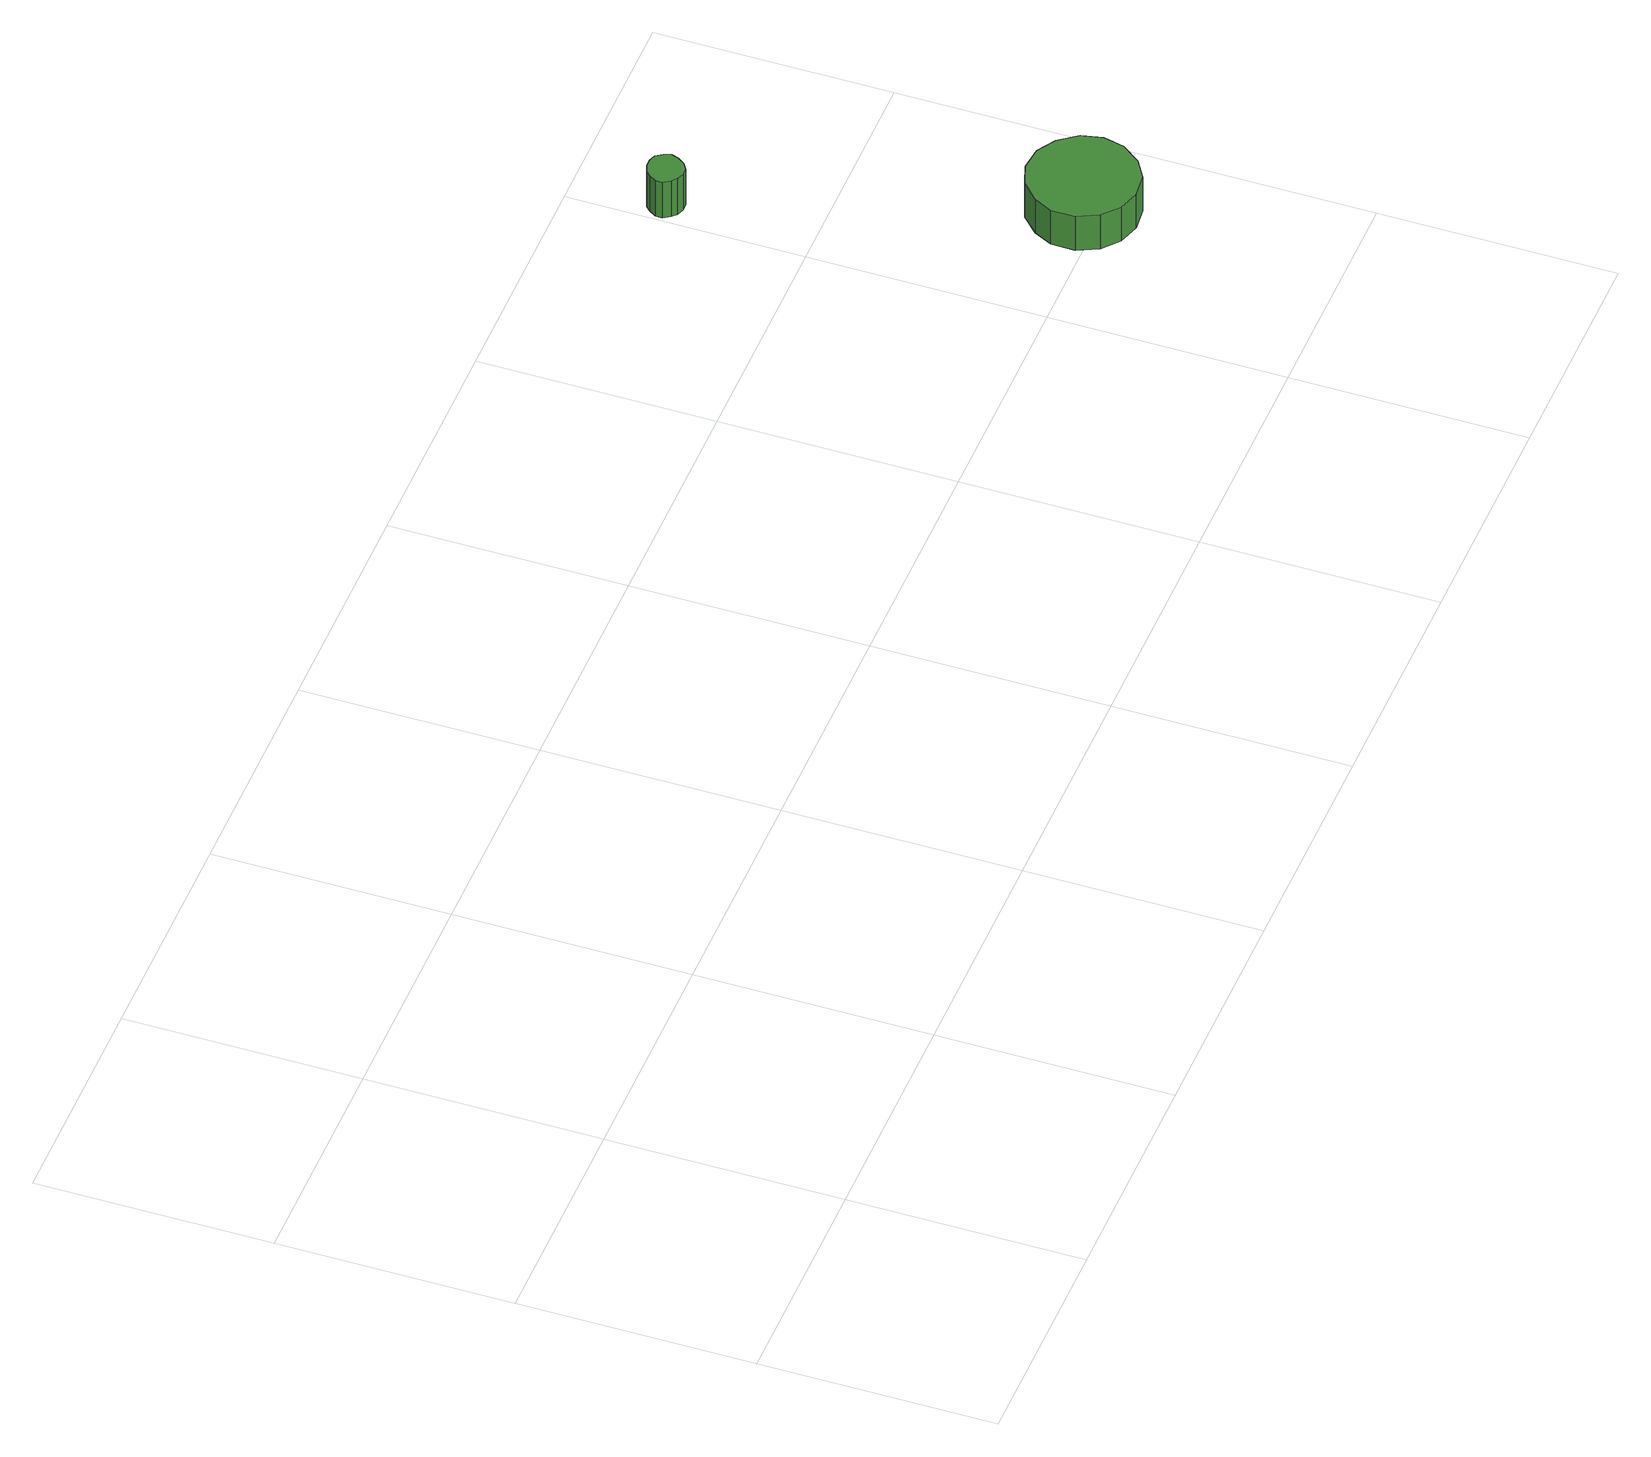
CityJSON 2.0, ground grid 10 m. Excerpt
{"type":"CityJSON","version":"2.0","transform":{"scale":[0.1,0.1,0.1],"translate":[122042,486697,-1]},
"CityObjects":{
"tree1":{"type":"SolitaryVegetationObject","attributes":{"function":"something"}},
"tree2":{"type":"SolitaryVegetationObject","attributes":{"function":"something"},"geometry":[{"type":"MultiSurface","lod":"1","boundaries":[[[0,1,2,3,4,5,6,7,8,9,10,11,12,13,14]],[[15,16,17,18,19,20,21,22,23,24,25,26,27,28,29]],[[0,29,28,1]],[[1,28,27,2]],[[2,27,26,3]],[[3,26,25,4]],[[4,25,24,5]],[[5,24,23,6]],[[6,23,22,7]],[[7,22,21,8]],[[8,21,20,9]],[[9,20,19,10]],[[10,19,18,11]],[[11,18,17,12]],[[12,17,16,13]],[[13,16,15,14]],[[14,15,29,0]]]}]},
"tree3":{"type":"SolitaryVegetationObject","attributes":{"function":"something"},"geometry":[{"type":"MultiSurface","lod":"1","boundaries":[[[30,31,32,33,34,35,36,37,38,39,40,41,42,43,44]],[[45,46,47,48,49,50,51,52,53,54,55,56,57,58,59]],[[30,59,58,31]],[[31,58,57,32]],[[32,57,56,33]],[[33,56,55,34]],[[34,55,54,35]],[[35,54,53,36]],[[36,53,52,37]],[[37,52,51,38]],[[38,51,50,39]],[[39,50,49,40]],[[40,49,48,41]],[[41,48,47,42]],[[42,47,46,43]],[[43,46,45,44]],[[44,45,59,30]]]}]},
"tree4":{"type":"SolitaryVegetationObject","attributes":{"function":"something"}}
},
"vertices":[
[518,262,27],[517,265,27],[515,268,27],[512,269,27],[509,269,27],[506,268,27],[504,266,27],[502,263,27],[502,260,27],[504,257,27],[506,255,27],[509,254,27],[512,254,27],[515,256,27],[517,259,27],[517,259,8],[515,256,8],[512,254,8],[509,254,8],[506,255,8],[504,257,8],[502,260,8],[502,263,8],[504,266,8],[506,268,8],[509,269,8],[512,269,8],[515,268,8],[517,265,8],[518,262,8],
[586,108,26],[584,117,26],[578,125,26],[570,130,26],[560,131,26],[551,128,26],[544,121,26],[540,113,26],[540,103,26],[544,94,26],[551,88,26],[560,85,26],[570,86,26],[578,91,26],[584,99,26],[584,99,8],[578,91,8],[570,86,8],[560,85,8],[551,88,8],[544,94,8],[540,103,8],[540,113,8],[544,121,8],[551,128,8],[560,131,8],[570,130,8],[578,125,8],[584,117,8],[586,108,8]
]}
